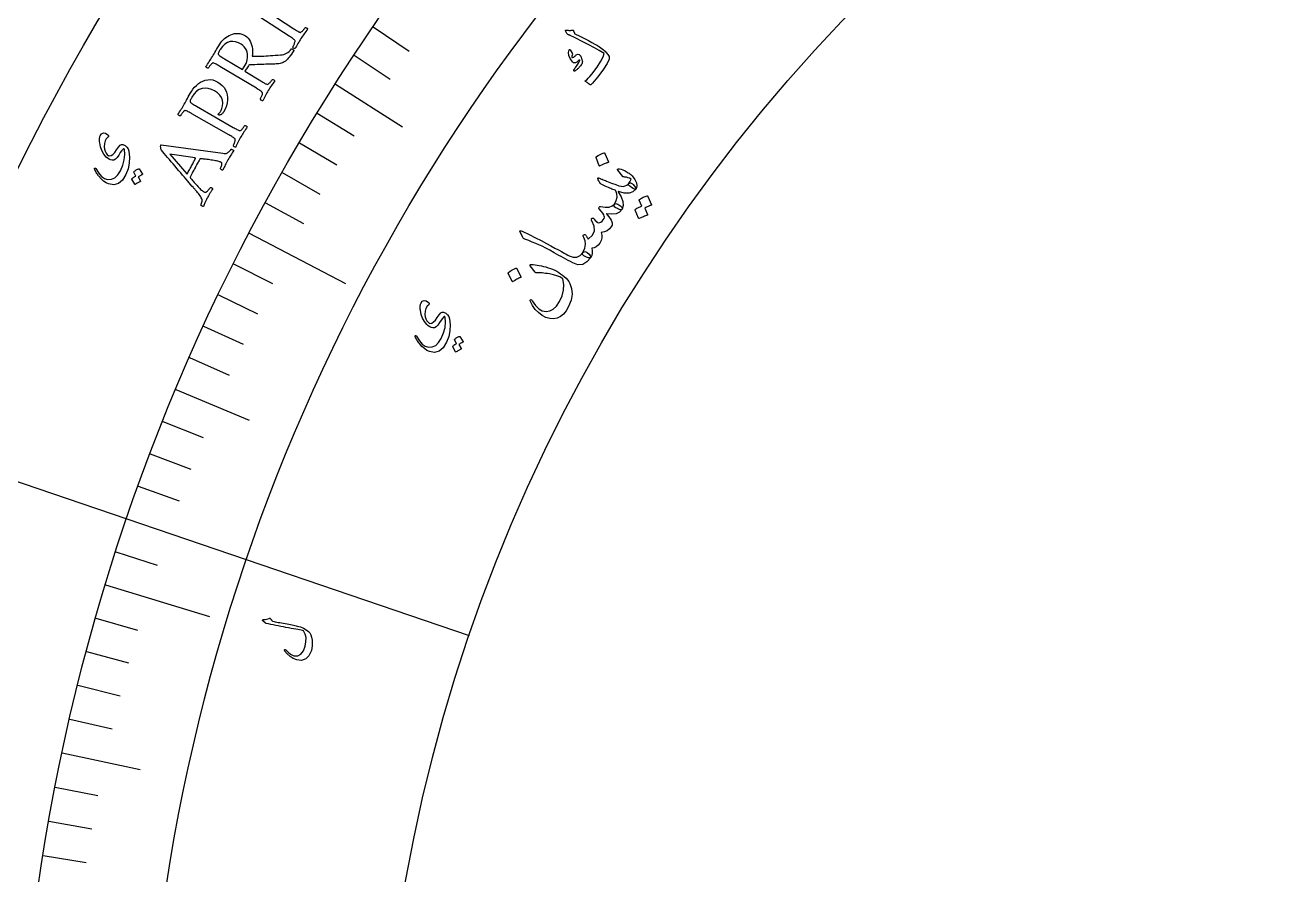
# Model space of a CAD drawing. Header units: millimetres. Extents: x -83 to 83, y -82 to 91.
# Drawn here: x -55.49 to -21.08, y 8.23 to 31.48 of the extents above; entities that cross this region are included whole.
import ezdxf

# ---------------------------------------------------------------- set-up
doc = ezdxf.new("R2010")
doc.units = ezdxf.units.MM
for name, color, linetype in [('ENGRAVE', 7, 'Continuous'), ('ENGRAVE_FINE', 8, 'Continuous'), ('TEXT', 5, 'Continuous')]:
    doc.layers.add(name, color=color, linetype=linetype)

msp = doc.modelspace()

# ---------------------------------------------------------------- linework, layer by layer
at = {"layer": 'ENGRAVE'}
for points in [[(-47.0012, 29.8661), (-45.163, 28.698)], [(-49.3568, 25.7876), (-46.7245, 24.4122)], [(-51.364, 21.5137), (-49.3551, 20.6723)], [(-62.0775, 21.1685), (-52.7073, 17.9732)], [(-52.7073, 17.9732), (-43.3371, 14.778)], [(-53.2888, 16.1679), (-50.4467, 15.3056)], [(-54.4727, 11.5681), (-52.3422, 11.1157)]]:
    msp.add_lwpolyline(points, dxfattribs=at)
for radius in [80.85, 80.85, 78.6844, 74.6625, 74.6625, 71.4862, 65.5875, 65.5875, 62.1225, 55.6875, 55.6875, 52.2225, 45.7875, 45.7875]:
    msp.add_circle((0, 0), radius, dxfattribs=at)
at = {"layer": 'ENGRAVE_FINE'}
for points in [[(-45.9656, 31.4366), (-44.985, 30.7659)], [(-46.4899, 30.6559), (-45.4982, 30.0019)], [(-47.4993, 29.0673), (-46.486, 28.4472)], [(-47.9841, 28.2599), (-46.9605, 27.657)], [(-48.4554, 27.444), (-47.4217, 26.8585)], [(-48.913, 26.6198), (-47.8695, 26.0519)], [(-49.7867, 24.9475), (-48.7246, 24.4153)], [(-50.2025, 24.0999), (-49.1315, 23.5858)], [(-50.6041, 23.2449), (-49.5245, 22.749)], [(-50.9913, 22.3827), (-49.9035, 21.9052)], [(-51.7221, 20.638), (-50.6187, 20.1977)], [(-52.0654, 19.7558), (-50.9547, 19.3344)], [(-52.3938, 18.8675), (-51.2761, 18.465)], [(-53.0057, 17.0733), (-51.8749, 16.709)], [(-53.5566, 15.2573), (-52.4141, 14.9318)], [(-53.809, 14.3418), (-52.6611, 14.0358)], [(-54.0459, 13.4216), (-52.8929, 13.1352)], [(-54.2672, 12.4969), (-53.1095, 12.2303)], [(-54.6625, 10.6354), (-53.4963, 10.4085)], [(-54.8363, 9.6991), (-53.6665, 9.4922)], [(-54.9943, 8.7594), (-53.8211, 8.5725)]]:
    msp.add_lwpolyline(points, dxfattribs=at)
at = {"layer": 'TEXT'}
msp.add_lwpolyline([(-49.1147, 32.0168), (-48.1385, 31.3805), (-48.135, 31.3782), (-48.1315, 31.3759), (-48.128, 31.3736), (-48.1245, 31.3713), (-48.121, 31.3691), (-48.1175, 31.3668), (-48.114, 31.3645), (-48.1105, 31.3622), (-48.0887, 31.3481), (-48.0678, 31.3348), (-48.0479, 31.3224), (-48.0289, 31.3107), (-48.011, 31.3003), (-47.9942, 31.2918), (-47.9785, 31.285), (-47.9639, 31.2799), (-47.9556, 31.2803), (-47.9452, 31.2843), (-47.9329, 31.292), (-47.9186, 31.3033), (-47.9035, 31.3171), (-47.8887, 31.3318), (-47.8743, 31.3477), (-47.8602, 31.3646), (-47.8475, 31.3806), (-47.8371, 31.3941), (-47.829, 31.405), (-47.8232, 31.4133), (-47.8156, 31.4127), (-47.8068, 31.4103), (-47.7966, 31.406), (-47.7852, 31.3999), (-47.7745, 31.3927), (-47.7663, 31.3854), (-47.7608, 31.3779), (-47.7578, 31.3703), (-47.7827, 31.3374), (-47.8068, 31.3052), (-47.8304, 31.2735), (-47.8533, 31.2425), (-47.8757, 31.2113), (-47.898, 31.1795), (-47.9202, 31.1469), (-47.9421, 31.1136), (-47.9631, 31.0808), (-47.9838, 31.0474), (-48.0042, 31.0134), (-48.0244, 30.9788), (-48.0444, 30.9437), (-48.0644, 30.9082), (-48.0844, 30.8724), (-48.1045, 30.8361), (-48.1126, 30.8357), (-48.1217, 30.8377), (-48.1317, 30.8421), (-48.1427, 30.849), (-48.1529, 30.857), (-48.161, 30.8645), (-48.1668, 30.8716), (-48.1704, 30.8783), (-48.1652, 30.8869), (-48.1585, 30.8987), (-48.1505, 30.9137), (-48.1409, 30.9319), (-48.1312, 30.9517), (-48.1225, 30.9716), (-48.1148, 30.9915), (-48.1081, 31.0114), (-48.1033, 31.0294), (-48.1013, 31.0437), (-48.1022, 31.0543), (-48.1059, 31.0611), (-48.1183, 31.075), (-48.1335, 31.0893), (-48.1513, 31.1038), (-48.1719, 31.1186), (-48.1943, 31.1338), (-48.2177, 31.1494), (-48.2421, 31.1655), (-48.2674, 31.182), (-49.2462, 31.8143)], dxfattribs=at)
for points in [[(-40.6774, 31.3442), (-40.655, 31.3405), (-40.6332, 31.3378), (-40.612, 31.3361), (-40.5912, 31.3354), (-40.571, 31.3358), (-40.5511, 31.3374), (-40.5317, 31.3403), (-40.5126, 31.3443), (-40.5035, 31.3444), (-40.4958, 31.3409), (-40.4895, 31.3336), (-40.4846, 31.3226), (-40.4613, 31.2614), (-40.4585, 31.2551), (-40.4559, 31.2501), (-40.4534, 31.2464), (-40.4512, 31.244), (-40.3126, 31.1763), (-40.1881, 31.1141), (-40.0776, 31.0575), (-39.9812, 31.0066), (-39.8989, 30.9615), (-39.8308, 30.922), (-39.7771, 30.8882), (-39.7376, 30.8602), (-39.6655, 30.8042), (-39.6436, 30.7852), (-39.6225, 30.765), (-39.6022, 30.7436), (-39.5826, 30.7211), (-39.5639, 30.6973), (-39.546, 30.6721), (-39.5291, 30.6456), (-39.513, 30.6178), (-39.5123, 30.5466), (-39.5636, 30.4311), (-39.6666, 30.2708), (-39.8208, 30.0652), (-39.8713, 30.0028), (-39.9196, 29.9462), (-39.9658, 29.8955), (-40.0097, 29.8507), (-40.0151, 29.8476), (-40.0204, 29.8465), (-40.0257, 29.8474), (-40.0309, 29.8503), (-40.0548, 29.866), (-40.0764, 29.8805), (-40.0957, 29.8937), (-40.1128, 29.9056), (-40.1278, 29.9165), (-40.141, 29.9263), (-40.1522, 29.9352), (-40.1616, 29.9431), (-40.1666, 29.9479), (-40.1682, 29.9521), (-40.1664, 29.9559), (-40.1613, 29.9591), (-40.1247, 29.986), (-40.0835, 30.025), (-40.0375, 30.0761), (-39.9866, 30.1392), (-39.8406, 30.3322), (-39.7348, 30.4895), (-39.6697, 30.6118), (-39.6455, 30.6993), (-39.6904, 30.7339), (-39.7789, 30.7879), (-39.9112, 30.8611), (-40.0872, 30.9534), (-40.2645, 31.0443), (-40.3991, 31.1125), (-40.4909, 31.1579), (-40.5399, 31.1808), (-40.5536, 31.1867), (-40.5664, 31.1922), (-40.5783, 31.1973), (-40.5893, 31.202), (-40.5994, 31.2063), (-40.6084, 31.2101), (-40.6163, 31.2134), (-40.6232, 31.2161), (-40.6375, 31.2229), (-40.6495, 31.2315), (-40.6592, 31.242), (-40.6667, 31.2543), (-40.7007, 31.3261), (-40.7027, 31.3314), (-40.7032, 31.3358), (-40.7023, 31.3395), (-40.7, 31.3424), (-40.6953, 31.3444), (-40.69, 31.3454), (-40.684, 31.3454), (-40.6774, 31.3442)], [(-50.1619, 30.9607), (-50.1353, 31.0001), (-50.1051, 31.0381), (-50.0711, 31.0746), (-50.0335, 31.1096), (-49.9931, 31.1422), (-49.9508, 31.1711), (-49.9065, 31.1965), (-49.8603, 31.2184), (-49.8126, 31.2357), (-49.764, 31.2476), (-49.7145, 31.254), (-49.6641, 31.2549), (-49.6134, 31.2495), (-49.563, 31.2366), (-49.5129, 31.2163), (-49.4631, 31.1887), (-49.4239, 31.1599), (-49.3889, 31.1256), (-49.3582, 31.0859), (-49.3317, 31.0407), (-49.3096, 30.992), (-49.2918, 30.9415), (-49.2784, 30.8892), (-49.2694, 30.8352), (-49.2649, 30.7812), (-49.2649, 30.729), (-49.2695, 30.6787), (-49.2786, 30.6303), (-49.2095, 30.6299), (-49.1429, 30.6302), (-49.0787, 30.6311), (-49.0171, 30.6326), (-48.9565, 30.6348), (-48.8957, 30.6376), (-48.8347, 30.641), (-48.7735, 30.645), (-48.7106, 30.6495), (-48.6443, 30.6543), (-48.5747, 30.6594), (-48.5018, 30.6647), (-48.4549, 30.6703), (-48.4114, 30.6795), (-48.3715, 30.6922), (-48.335, 30.7086), (-48.3004, 30.7301), (-48.2662, 30.7582), (-48.2323, 30.7928), (-48.1988, 30.834), (-48.1906, 30.8341), (-48.1815, 30.8311), (-48.1715, 30.8251), (-48.1605, 30.816), (-48.1503, 30.8064), (-48.1425, 30.7988), (-48.1372, 30.7931), (-48.1344, 30.7895), (-48.1699, 30.735), (-48.2033, 30.686), (-48.2346, 30.6425), (-48.2638, 30.6044), (-48.2906, 30.5717), (-48.3146, 30.5444), (-48.3358, 30.5224), (-48.3542, 30.5059), (-48.3678, 30.4964), (-48.3841, 30.4854), (-48.4032, 30.4729), (-48.4251, 30.4588), (-48.4504, 30.4454), (-48.4794, 30.4348), (-48.5123, 30.427), (-48.549, 30.4219), (-48.566, 30.4207), (-48.5893, 30.4193), (-48.6189, 30.4178), (-48.6548, 30.4161), (-48.6959, 30.4143), (-48.741, 30.4125), (-48.7903, 30.4108), (-48.8436, 30.4091), (-48.8999, 30.4074), (-48.9581, 30.4056), (-49.0182, 30.4036), (-49.0802, 30.4016), (-49.1427, 30.3995), (-49.2045, 30.3978), (-49.2655, 30.3963), (-49.3256, 30.3951), (-49.3453, 30.3911), (-49.364, 30.3808), (-49.3816, 30.364), (-49.3983, 30.3409), (-49.4731, 30.2187), (-49.0391, 29.9536), (-49.0356, 29.9514), (-49.032, 29.9492), (-49.0284, 29.9471), (-49.0248, 29.9449), (-49.0212, 29.9427), (-49.0177, 29.9405), (-49.0141, 29.9383), (-49.0105, 29.9361), (-48.9883, 29.9227), (-48.9671, 29.91), (-48.9468, 29.8982), (-48.9275, 29.8871), (-48.9093, 29.8772), (-48.8922, 29.8692), (-48.8763, 29.8628), (-48.8616, 29.8582), (-48.8533, 29.8588), (-48.8431, 29.8631), (-48.831, 29.8712), (-48.817, 29.8829), (-48.8023, 29.8971), (-48.788, 29.9123), (-48.774, 29.9286), (-48.7604, 29.9458), (-48.7482, 29.9623), (-48.7382, 29.9761), (-48.7304, 29.9872), (-48.7249, 29.9956), (-48.7173, 29.9953), (-48.7084, 29.9932), (-48.6981, 29.9892), (-48.6865, 29.9834), (-48.6756, 29.9765), (-48.6672, 29.9694), (-48.6615, 29.9621), (-48.6583, 29.9546), (-48.6821, 29.921), (-48.7054, 29.888), (-48.7279, 29.8557), (-48.7499, 29.824), (-48.7715, 29.7922), (-48.7928, 29.7598), (-48.814, 29.7265), (-48.835, 29.6926), (-48.855, 29.6592), (-48.8747, 29.6252), (-48.8941, 29.5906), (-48.9132, 29.5554), (-48.9322, 29.5198), (-48.9512, 29.4837), (-48.9701, 29.4473), (-48.9891, 29.4104), (-48.9973, 29.4098), (-49.0064, 29.4115), (-49.0165, 29.4157), (-49.0276, 29.4223), (-49.0381, 29.4299), (-49.0464, 29.4372), (-49.0524, 29.4441), (-49.0562, 29.4507), (-49.0512, 29.4595), (-49.045, 29.4715), (-49.0373, 29.4867), (-49.0284, 29.5052), (-49.0192, 29.5252), (-49.0111, 29.5453), (-49.004, 29.5654), (-48.9979, 29.5855), (-48.9936, 29.6037), (-48.9921, 29.6181), (-48.9932, 29.6286), (-48.9971, 29.6353), (-49.01, 29.6489), (-49.0255, 29.6626), (-49.0438, 29.6766), (-49.0648, 29.6909), (-49.0876, 29.7054), (-49.1115, 29.7203), (-49.1363, 29.7357), (-49.1621, 29.7514), (-50.1605, 30.3522), (-50.1864, 30.3679), (-50.2118, 30.3829), (-50.2364, 30.3973), (-50.2604, 30.4111), (-50.2833, 30.4233), (-50.3046, 30.4332), (-50.3243, 30.4406), (-50.3424, 30.4456), (-50.3511, 30.4464), (-50.3614, 30.4426), (-50.3733, 30.434), (-50.3868, 30.4208), (-50.4009, 30.405), (-50.4148, 30.3886), (-50.4284, 30.3716), (-50.4417, 30.354), (-50.4538, 30.3375), (-50.4637, 30.3236), (-50.4714, 30.3123), (-50.4769, 30.3036), (-50.4846, 30.3038), (-50.4936, 30.3057), (-50.5039, 30.3095), (-50.5156, 30.3152), (-50.5266, 30.3219), (-50.535, 30.3289), (-50.5408, 30.3363), (-50.544, 30.3439), (-50.5208, 30.3796), (-50.4977, 30.4148), (-50.4747, 30.4494), (-50.4518, 30.4834), (-50.4292, 30.5172), (-50.4071, 30.5511), (-50.3856, 30.5852), (-50.3645, 30.6193), (-50.3427, 30.6554), (-50.3204, 30.6931), (-50.2975, 30.7324), (-50.274, 30.7731), (-50.2491, 30.816), (-50.2222, 30.8616), (-50.1931, 30.9098), (-50.1619, 30.9607)], [(-49.5788, 30.957), (-49.6545, 30.997), (-49.7299, 31.0224), (-49.8049, 31.0331), (-49.8796, 31.029), (-49.9525, 31.0067), (-50.0219, 30.9627), (-50.0878, 30.8969), (-50.1501, 30.8093), (-50.1576, 30.7969), (-50.1665, 30.7813), (-50.1769, 30.7627), (-50.1888, 30.741), (-50.199, 30.7196), (-50.2046, 30.7018), (-50.2055, 30.6876), (-50.2017, 30.6771), (-50.1917, 30.665), (-50.1774, 30.6518), (-50.1587, 30.6374), (-50.1356, 30.6217), (-50.1103, 30.6055), (-50.0846, 30.5893), (-50.0588, 30.5732), (-50.0326, 30.5571), (-49.5447, 30.2624), (-49.4683, 30.3871), (-49.4432, 30.4338), (-49.4239, 30.4825), (-49.4105, 30.5334), (-49.4028, 30.5865), (-49.4012, 30.6401), (-49.4061, 30.6925), (-49.4174, 30.7438), (-49.4351, 30.794), (-49.4598, 30.8414), (-49.4919, 30.8844), (-49.5316, 30.9229), (-49.5788, 30.957)], [(-40.6012, 30.8059), (-40.5987, 30.8085), (-40.5957, 30.8101), (-40.5923, 30.8108), (-40.5884, 30.8105), (-40.5856, 30.8093), (-40.583, 30.8076), (-40.5805, 30.8053), (-40.578, 30.8026), (-40.5233, 30.7113), (-40.5182, 30.7015), (-40.5152, 30.6928), (-40.5141, 30.6853), (-40.515, 30.6791), (-40.524, 30.6562), (-40.5292, 30.6349), (-40.5306, 30.6151), (-40.5281, 30.5969), (-40.5243, 30.5907), (-40.5164, 30.5892), (-40.5045, 30.5923), (-40.4885, 30.5999), (-40.4792, 30.6062), (-40.47, 30.6128), (-40.4607, 30.6199), (-40.4514, 30.6273), (-40.442, 30.6353), (-40.4324, 30.6439), (-40.4226, 30.6531), (-40.4127, 30.6629), (-40.3682, 30.689), (-40.3268, 30.6767), (-40.2885, 30.6261), (-40.2532, 30.5372), (-40.2461, 30.5063), (-40.243, 30.479), (-40.2439, 30.4553), (-40.2487, 30.4352), (-40.2578, 30.416), (-40.2738, 30.392), (-40.2965, 30.3631), (-40.3261, 30.3295), (-40.3415, 30.3126), (-40.3569, 30.297), (-40.372, 30.2828), (-40.3871, 30.27), (-40.4017, 30.2583), (-40.4156, 30.2475), (-40.4287, 30.2376), (-40.4412, 30.2287), (-40.4506, 30.2245), (-40.4591, 30.2227), (-40.4665, 30.2235), (-40.473, 30.2267), (-40.4781, 30.232), (-40.4802, 30.238), (-40.4792, 30.2445), (-40.4752, 30.2517), (-40.4609, 30.2737), (-40.4444, 30.2983), (-40.4255, 30.3256), (-40.4044, 30.3555), (-40.3648, 30.4114), (-40.3359, 30.4565), (-40.3177, 30.4909), (-40.3101, 30.5145), (-40.3101, 30.5183), (-40.3114, 30.5214), (-40.3141, 30.5237), (-40.3183, 30.5254), (-40.3214, 30.5257), (-40.3252, 30.5247), (-40.3296, 30.5225), (-40.3348, 30.519), (-40.378, 30.4835), (-40.3969, 30.4693), (-40.4153, 30.4588), (-40.4332, 30.452), (-40.4506, 30.449), (-40.4685, 30.4488), (-40.4841, 30.4525), (-40.4974, 30.46), (-40.5084, 30.4713), (-40.5719, 30.5621), (-40.6085, 30.6481), (-40.6183, 30.7294), (-40.6012, 30.8059)], [(-50.2164, 29.9226), (-50.1502, 29.8776), (-50.0932, 29.827), (-50.0454, 29.7708), (-50.0068, 29.7091), (-49.9777, 29.6432), (-49.9584, 29.5744), (-49.9489, 29.5027), (-49.9491, 29.4281), (-49.9592, 29.3519), (-49.9793, 29.2753), (-50.0094, 29.1983), (-50.0496, 29.121), (-50.056, 29.1107), (-50.0638, 29.0992), (-50.0732, 29.0866), (-50.084, 29.0728), (-50.0955, 29.0594), (-50.1066, 29.0478), (-50.1175, 29.0381), (-50.1281, 29.0302), (-50.1328, 29.0289), (-50.1393, 29.027), (-50.1475, 29.0244), (-50.1575, 29.0213), (-50.1684, 29.0191), (-50.1792, 29.0193), (-50.1901, 29.0219), (-50.201, 29.027), (-50.2068, 29.0313), (-50.2095, 29.036), (-50.2093, 29.0409), (-50.2061, 29.0462), (-50.1978, 29.0546), (-50.1893, 29.0633), (-50.1804, 29.0721), (-50.1712, 29.0812), (-50.1621, 29.0909), (-50.1533, 29.1017), (-50.1449, 29.1135), (-50.137, 29.1263), (-50.1029, 29.1985), (-50.0841, 29.2719), (-50.0804, 29.3465), (-50.0919, 29.4224), (-50.1195, 29.4958), (-50.1643, 29.5631), (-50.2263, 29.6242), (-50.3055, 29.6792), (-50.3926, 29.7223), (-50.4782, 29.7481), (-50.5622, 29.7564), (-50.6448, 29.7472), (-50.7237, 29.719), (-50.7967, 29.6703), (-50.8638, 29.6011), (-50.9248, 29.5114), (-50.9319, 29.4987), (-50.9404, 29.483), (-50.9503, 29.4641), (-50.9616, 29.4421), (-50.9713, 29.4204), (-50.9764, 29.4025), (-50.9769, 29.3883), (-50.9729, 29.3778), (-50.9626, 29.3661), (-50.948, 29.3532), (-50.9289, 29.3392), (-50.9054, 29.3242), (-50.8796, 29.3086), (-50.8536, 29.2931), (-50.8273, 29.2776), (-50.8008, 29.2623), (-49.7935, 28.682), (-49.7673, 28.667), (-49.7419, 28.6527), (-49.7173, 28.639), (-49.6936, 28.6261), (-49.671, 28.6145), (-49.6499, 28.6053), (-49.6303, 28.5983), (-49.6123, 28.5936), (-49.6039, 28.5944), (-49.5938, 28.599), (-49.582, 28.6074), (-49.5683, 28.6195), (-49.554, 28.634), (-49.5402, 28.6493), (-49.5269, 28.6655), (-49.514, 28.6826), (-49.5025, 28.6989), (-49.4931, 28.7125), (-49.4857, 28.7236), (-49.4805, 28.7321), (-49.4729, 28.732), (-49.4639, 28.7301), (-49.4535, 28.7264), (-49.4418, 28.7208), (-49.4307, 28.7143), (-49.4221, 28.7074), (-49.4162, 28.7003), (-49.4128, 28.6928), (-49.4358, 28.6586), (-49.4582, 28.6251), (-49.4799, 28.5922), (-49.5011, 28.5599), (-49.5218, 28.5276), (-49.5423, 28.4946), (-49.5626, 28.4608), (-49.5827, 28.4264), (-49.6018, 28.3925), (-49.6205, 28.3583), (-49.6388, 28.3236), (-49.6567, 28.2884), (-49.6745, 28.2528), (-49.6923, 28.2167), (-49.7102, 28.18), (-49.7282, 28.1428), (-49.7363, 28.1419), (-49.7455, 28.1434), (-49.7557, 28.1473), (-49.767, 28.1536), (-49.7777, 28.1609), (-49.7861, 28.168), (-49.7923, 28.1748), (-49.7963, 28.1813), (-49.7916, 28.1901), (-49.7858, 28.202), (-49.7787, 28.2171), (-49.7705, 28.2352), (-49.7622, 28.255), (-49.7548, 28.2749), (-49.7484, 28.295), (-49.7428, 28.3151), (-49.739, 28.3334), (-49.7378, 28.3478), (-49.7393, 28.3583), (-49.7434, 28.365), (-49.7565, 28.3782), (-49.7724, 28.3915), (-49.7911, 28.405), (-49.8124, 28.4187), (-49.8356, 28.4327), (-49.8598, 28.447), (-49.885, 28.4617), (-49.9112, 28.4767), (-50.9233, 29.0542), (-50.9497, 29.0691), (-50.9754, 29.0835), (-51.0004, 29.0972), (-51.0248, 29.1104), (-51.048, 29.1221), (-51.0695, 29.1314), (-51.0894, 29.1383), (-51.1076, 29.1429), (-51.1163, 29.1434), (-51.1265, 29.1393), (-51.1382, 29.1305), (-51.1513, 29.1169), (-51.165, 29.1007), (-51.1785, 29.084), (-51.1917, 29.0666), (-51.2045, 29.0487), (-51.2162, 29.0319), (-51.2257, 29.0177), (-51.2331, 29.0062), (-51.2384, 28.9974), (-51.2461, 28.9974), (-51.2551, 28.9991), (-51.2656, 29.0027), (-51.2774, 29.008), (-51.2886, 29.0144), (-51.2972, 29.0213), (-51.3031, 29.0284), (-51.3065, 29.036), (-51.2842, 29.0723), (-51.262, 29.108), (-51.2399, 29.1432), (-51.2179, 29.1778), (-51.1962, 29.2122), (-51.175, 29.2467), (-51.1544, 29.2812), (-51.1342, 29.3159), (-51.1133, 29.3526), (-51.092, 29.3908), (-51.0701, 29.4306), (-51.0476, 29.472), (-51.0239, 29.5155), (-50.9981, 29.5617), (-50.9703, 29.6107), (-50.9404, 29.6624), (-50.9003, 29.7241), (-50.8548, 29.7807), (-50.8038, 29.8322), (-50.7475, 29.8786), (-50.6871, 29.9182), (-50.6243, 29.9492), (-50.559, 29.9715), (-50.4912, 29.9853), (-50.4223, 29.9885), (-50.3535, 29.9791), (-50.2849, 29.9571), (-50.2164, 29.9226)], [(-53.2216, 28.4161), (-53.2678, 28.3722), (-53.3002, 28.313), (-53.3188, 28.2385), (-53.3235, 28.1487), (-53.3157, 28.0862), (-53.2976, 28.028), (-53.2692, 27.9743), (-53.2307, 27.925), (-53.2218, 27.9174), (-53.2114, 27.9117), (-53.1995, 27.9078), (-53.1861, 27.9058), (-53.1371, 27.9134), (-53.0875, 27.9432), (-53.0372, 27.9952), (-52.9861, 28.0694), (-52.9364, 28.1429), (-52.8912, 28.1914), (-52.8506, 28.2149), (-52.8145, 28.2135), (-52.7537, 28.183), (-52.7066, 28.1427), (-52.673, 28.0927), (-52.6531, 28.0331), (-52.634, 27.8673), (-52.6406, 27.7054), (-52.6729, 27.5473), (-52.731, 27.3927), (-52.8245, 27.2395), (-52.9342, 27.1452), (-53.0606, 27.11), (-53.2037, 27.1338), (-53.2725, 27.166), (-53.341, 27.2131), (-53.4092, 27.2753), (-53.4769, 27.3525), (-53.4946, 27.3763), (-53.5112, 27.4), (-53.5268, 27.4237), (-53.5414, 27.4472), (-53.5551, 27.4708), (-53.5679, 27.4946), (-53.5798, 27.5186), (-53.5908, 27.5428), (-53.5944, 27.5546), (-53.5939, 27.5632), (-53.5892, 27.5687), (-53.5805, 27.571), (-53.5715, 27.5702), (-53.5636, 27.5671), (-53.557, 27.5617), (-53.5515, 27.554), (-53.4767, 27.4295), (-53.3983, 27.3384), (-53.3165, 27.2806), (-53.2313, 27.2559), (-53.1248, 27.2625), (-53.0308, 27.3038), (-52.9491, 27.3798), (-52.8796, 27.4906), (-52.8142, 27.645), (-52.7748, 27.7943), (-52.7615, 27.9389), (-52.7744, 28.0788), (-52.7769, 28.088), (-52.7814, 28.0935), (-52.7879, 28.095), (-52.7966, 28.0926), (-52.819, 28.0763), (-52.8483, 28.043), (-52.8845, 27.9926), (-52.9275, 27.9251), (-52.9743, 27.8579), (-53.0198, 27.8117), (-53.0642, 27.7867), (-53.1075, 27.7828), (-53.1506, 27.793), (-53.192, 27.8113), (-53.2315, 27.8374), (-53.2692, 27.8716), (-53.3356, 27.9533), (-53.3876, 28.0458), (-53.4252, 28.1492), (-53.4483, 28.2633), (-53.4525, 28.2927), (-53.455, 28.3204), (-53.4557, 28.3464), (-53.4547, 28.3706), (-53.4521, 28.3931), (-53.4481, 28.4138), (-53.4427, 28.4327), (-53.4359, 28.4498), (-53.3964, 28.5097), (-53.3483, 28.5337), (-53.2917, 28.5218), (-53.2266, 28.4739), (-53.2117, 28.4562), (-53.2059, 28.4406), (-53.2092, 28.4273), (-53.2216, 28.4161)], [(-50.8205, 26.9578), (-50.8235, 26.9613), (-50.8325, 26.9717), (-50.8475, 26.989), (-50.8685, 27.0133), (-50.8947, 27.0435), (-50.9252, 27.0786), (-50.96, 27.1186), (-50.9991, 27.1635), (-51.0415, 27.2124), (-51.086, 27.2642), (-51.1326, 27.3191), (-51.1814, 27.3769), (-51.2316, 27.4366), (-51.2827, 27.497), (-51.3345, 27.5582), (-51.3871, 27.62), (-51.4396, 27.6816), (-51.4908, 27.7421), (-51.5409, 27.8014), (-51.5898, 27.8596), (-51.6366, 27.9155), (-51.6804, 27.968), (-51.7213, 28.0172), (-51.7593, 28.063), (-51.7659, 28.075), (-51.7715, 28.0903), (-51.7761, 28.1089), (-51.7797, 28.1309), (-51.7818, 28.1526), (-51.7819, 28.1707), (-51.78, 28.185), (-51.7762, 28.1956), (-51.7749, 28.1979), (-51.7737, 28.1996), (-51.7726, 28.2007), (-51.7716, 28.2013), (-51.7704, 28.2017), (-51.7689, 28.2026), (-51.7669, 28.2039), (-51.7645, 28.2055), (-50.2161, 27.9931), (-50.1399, 27.9819), (-50.0829, 27.9738), (-50.0449, 27.9687), (-50.026, 27.9667), (-50.0089, 27.9669), (-49.991, 27.9706), (-49.9725, 27.9776), (-49.9532, 27.988), (-49.9343, 28.0004), (-49.9168, 28.0137), (-49.9006, 28.0276), (-49.8859, 28.0424), (-49.8732, 28.0562), (-49.8633, 28.0675), (-49.8563, 28.0762), (-49.8522, 28.0823), (-49.843, 28.0825), (-49.8329, 28.0802), (-49.822, 28.0755), (-49.8104, 28.0683), (-49.7995, 28.0606), (-49.7913, 28.0544), (-49.7857, 28.0496), (-49.7826, 28.0463), (-49.8042, 28.0136), (-49.8245, 27.9825), (-49.8437, 27.9532), (-49.8617, 27.9256), (-49.8796, 27.8973), (-49.8986, 27.8661), (-49.9186, 27.8318), (-49.9396, 27.7946), (-49.9613, 27.7551), (-49.9805, 27.7188), (-49.9974, 27.6857), (-50.0118, 27.6558), (-50.026, 27.6257), (-50.0418, 27.5921), (-50.0594, 27.5548), (-50.0788, 27.514), (-50.0869, 27.5131), (-50.0961, 27.5144), (-50.1064, 27.5182), (-50.1177, 27.5244), (-50.1285, 27.5317), (-50.1367, 27.5391), (-50.1426, 27.5466), (-50.146, 27.5541), (-50.1397, 27.5669), (-50.1328, 27.5833), (-50.1253, 27.6032), (-50.1172, 27.6269), (-50.1101, 27.6507), (-50.1058, 27.6713), (-50.1043, 27.6887), (-50.1056, 27.7028), (-50.109, 27.7103), (-50.115, 27.7176), (-50.1234, 27.7246), (-50.1344, 27.7315), (-50.1479, 27.7376), (-50.1662, 27.7439), (-50.1895, 27.7504), (-50.2177, 27.7569), (-50.2495, 27.7635), (-50.2836, 27.7699), (-50.32, 27.7761), (-50.3586, 27.7822), (-50.3981, 27.7881), (-50.4372, 27.7937), (-50.4758, 27.7991), (-50.514, 27.8041), (-50.5503, 27.8089), (-50.5832, 27.8131), (-50.6128, 27.8169), (-50.6391, 27.8203), (-50.6606, 27.823), (-50.676, 27.8249), (-50.6852, 27.8261), (-50.6883, 27.8265), (-50.6887, 27.8264), (-50.6902, 27.8259), (-50.6925, 27.8252), (-50.6959, 27.8243), (-50.6993, 27.823), (-50.7022, 27.8214), (-50.7045, 27.8194), (-50.7061, 27.8171), (-50.7179, 27.7982), (-50.7305, 27.777), (-50.744, 27.7534), (-50.7584, 27.7275), (-50.7729, 27.7009), (-50.7869, 27.6752), (-50.8004, 27.6505), (-50.8134, 27.6266), (-50.8167, 27.6205), (-50.8201, 27.6143), (-50.8234, 27.6082), (-50.8268, 27.602), (-50.83, 27.596), (-50.8331, 27.5903), (-50.836, 27.5849), (-50.8388, 27.5798), (-50.858, 27.5442), (-50.8755, 27.5113), (-50.8914, 27.481), (-50.9056, 27.4534), (-50.9197, 27.4252), (-50.9353, 27.3931), (-50.9524, 27.3569), (-50.9711, 27.3168), (-50.9716, 27.3153), (-50.9718, 27.3133), (-50.9717, 27.3106), (-50.9713, 27.3075), (-50.9709, 27.3044), (-50.9706, 27.3023), (-50.9704, 27.301), (-50.9703, 27.3005), (-50.9678, 27.2977), (-50.9605, 27.2893), (-50.9482, 27.2753), (-50.9309, 27.2556), (-50.9103, 27.2321), (-50.8879, 27.2065), (-50.8637, 27.1786), (-50.8376, 27.1487), (-50.8109, 27.1183), (-50.7849, 27.0893), (-50.7596, 27.0617), (-50.7349, 27.0354), (-50.7107, 27.0096), (-50.6878, 26.9871), (-50.6664, 26.9679), (-50.6464, 26.952), (-50.6279, 26.9387), (-50.6112, 26.9274), (-50.5962, 26.918), (-50.583, 26.9104), (-50.5689, 26.906), (-50.5536, 26.907), (-50.5372, 26.9135), (-50.5196, 26.9254), (-50.5021, 26.9406), (-50.4858, 26.9569), (-50.4708, 26.9742), (-50.4569, 26.9925), (-50.445, 27.0096), (-50.4357, 27.0232), (-50.4291, 27.0334), (-50.4251, 27.04), (-50.4201, 27.0403), (-50.4127, 27.0388), (-50.4028, 27.0357), (-50.3904, 27.0308), (-50.3779, 27.0251), (-50.3676, 27.0194), (-50.3595, 27.0136), (-50.3536, 27.0079), (-50.3668, 26.9862), (-50.3791, 26.9662), (-50.3905, 26.9479), (-50.401, 26.9312), (-50.411, 26.9154), (-50.421, 26.8995), (-50.4311, 26.8837), (-50.4411, 26.8679), (-50.4516, 26.8506), (-50.4633, 26.8307), (-50.4759, 26.8079), (-50.4897, 26.7824), (-50.5032, 26.7564), (-50.5153, 26.7325), (-50.526, 26.7105), (-50.5352, 26.6905), (-50.5436, 26.6715), (-50.5521, 26.6525), (-50.5605, 26.6334), (-50.569, 26.6144), (-50.578, 26.5941), (-50.5884, 26.5714), (-50.6, 26.5463), (-50.6129, 26.5186), (-50.6178, 26.5185), (-50.6251, 26.5203), (-50.6346, 26.5241), (-50.6464, 26.53), (-50.6584, 26.5366), (-50.6684, 26.543), (-50.6763, 26.5491), (-50.6822, 26.555), (-50.6761, 26.5683), (-50.6694, 26.5862), (-50.6621, 26.6087), (-50.6541, 26.6357), (-50.6478, 26.6632), (-50.6455, 26.6872), (-50.6473, 26.7076), (-50.6531, 26.7245), (-50.6679, 26.755), (-50.6848, 26.7848), (-50.7038, 26.8141), (-50.725, 26.8426), (-50.7476, 26.871), (-50.771, 26.8997), (-50.7953, 26.9286), (-50.8205, 26.9578)], [(-51.5341, 27.9506), (-51.0682, 27.4135), (-51.0679, 27.4134), (-51.0668, 27.4132), (-51.0651, 27.4127), (-51.0626, 27.4121), (-51.0601, 27.4117), (-51.0581, 27.4117), (-51.0567, 27.4122), (-51.0557, 27.4132), (-51.0413, 27.4372), (-51.0258, 27.4637), (-51.0092, 27.4925), (-50.9915, 27.5237), (-50.9741, 27.5545), (-50.9587, 27.5822), (-50.9451, 27.6067), (-50.9335, 27.628), (-50.9186, 27.6558), (-50.9048, 27.6823), (-50.892, 27.7076), (-50.8803, 27.7317), (-50.8688, 27.7557), (-50.8566, 27.7808), (-50.8439, 27.807), (-50.8306, 27.8342), (-50.8298, 27.8366), (-50.83, 27.839), (-50.8312, 27.8414), (-50.8334, 27.8437), (-50.8358, 27.8457), (-50.8375, 27.8471), (-50.8385, 27.848), (-50.8388, 27.8483)], [(-39.868, 27.8627), (-39.8688, 27.8676), (-39.8677, 27.8729), (-39.8646, 27.8785), (-39.8595, 27.8845), (-39.8098, 27.9172), (-39.7579, 27.9443), (-39.7038, 27.966), (-39.6475, 27.9822), (-39.6404, 27.9826), (-39.6347, 27.9809), (-39.6304, 27.9773), (-39.6276, 27.9716), (-39.5305, 27.7405), (-39.5292, 27.7336), (-39.5319, 27.7277), (-39.5385, 27.7228), (-39.549, 27.719), (-39.5582, 27.7157), (-39.5722, 27.7102), (-39.5912, 27.7026), (-39.6151, 27.6928), (-39.6441, 27.6805), (-39.6785, 27.6655), (-39.7182, 27.6476), (-39.7632, 27.627), (-39.7698, 27.6247), (-39.7749, 27.6248), (-39.7783, 27.6272), (-39.7802, 27.6319)], [(-52.5135, 27.4555), (-52.5145, 27.4586), (-52.5142, 27.4621), (-52.5127, 27.4659), (-52.51, 27.4702), (-52.4955, 27.483), (-52.4807, 27.495), (-52.4655, 27.5062), (-52.45, 27.5165), (-52.4339, 27.526), (-52.4172, 27.5348), (-52.3998, 27.5428), (-52.3818, 27.5501), (-52.3771, 27.5508), (-52.3729, 27.55), (-52.3692, 27.5477), (-52.3661, 27.5439), (-52.2816, 27.4003), (-52.2811, 27.3973), (-52.2827, 27.3941), (-52.2865, 27.3909), (-52.2925, 27.3874), (-52.2974, 27.3855), (-52.3046, 27.3819), (-52.3141, 27.3767), (-52.3259, 27.3698), (-52.3402, 27.3613), (-52.3571, 27.351), (-52.3765, 27.339), (-52.3986, 27.3252), (-52.3332, 27.2128), (-52.3317, 27.2084), (-52.3329, 27.2044), (-52.3368, 27.2007), (-52.3433, 27.1975), (-52.349, 27.1946), (-52.3577, 27.19), (-52.3694, 27.1836), (-52.3842, 27.1754), (-52.402, 27.1652), (-52.4231, 27.1529), (-52.4474, 27.1383), (-52.475, 27.1215), (-52.4788, 27.1203), (-52.4818, 27.1204), (-52.4842, 27.122), (-52.4858, 27.125), (-52.5652, 27.2673), (-52.5663, 27.2704), (-52.566, 27.2739), (-52.5645, 27.2778), (-52.5618, 27.282), (-52.5502, 27.2933), (-52.5381, 27.3038), (-52.5255, 27.3136), (-52.5124, 27.3225), (-52.4989, 27.3307), (-52.4851, 27.3382), (-52.4709, 27.3451), (-52.4565, 27.3512)], [(-39.2694, 27.5093), (-39.2793, 27.5242), (-39.281, 27.5354), (-39.2745, 27.5431), (-39.2599, 27.5472), (-39.2251, 27.5455), (-39.182, 27.5354), (-39.1308, 27.5169), (-39.0713, 27.49), (-39.0416, 27.4749), (-39.0136, 27.4592), (-38.9873, 27.4427), (-38.9629, 27.4256), (-38.9401, 27.408), (-38.9188, 27.3899), (-38.8991, 27.3715), (-38.881, 27.3527), (-38.8058, 27.2567), (-38.763, 27.1656), (-38.7527, 27.0792), (-38.7748, 26.9975), (-38.7885, 26.9879), (-38.8137, 26.9917), (-38.8504, 27.009), (-38.8986, 27.0398), (-38.9442, 27.0742), (-38.9732, 27.1026), (-38.9855, 27.1249), (-38.9812, 27.1412), (-38.9607, 27.1661), (-38.9409, 27.1953), (-38.922, 27.2288), (-38.9037, 27.2667), (-38.9556, 27.2891), (-39.0003, 27.3055), (-39.0376, 27.3159), (-39.0675, 27.3202), (-39.0916, 27.3226), (-39.1113, 27.327), (-39.1267, 27.3335), (-39.1376, 27.342)], [(-39.7303, 27.1278), (-39.7402, 27.1354), (-39.752, 27.1494), (-39.7657, 27.1699), (-39.7814, 27.1968), (-39.7954, 27.2237), (-39.8064, 27.2456), (-39.8145, 27.2624), (-39.8197, 27.2743), (-39.8195, 27.29), (-39.8119, 27.2981), (-39.7968, 27.2984), (-39.7743, 27.2911), (-39.7597, 27.2851), (-39.7422, 27.2781), (-39.7217, 27.2701), (-39.6983, 27.2612), (-39.6723, 27.2511), (-39.644, 27.2397), (-39.6135, 27.2269), (-39.5807, 27.2128), (-39.4416, 27.1573), (-39.329, 27.1152), (-39.2427, 27.0864), (-39.1828, 27.0711), (-39.123, 27.0683), (-39.0695, 27.079), (-39.0222, 27.1033), (-38.9812, 27.1412), (-38.9697, 27.1522), (-38.9565, 27.1595), (-38.9416, 27.1631), (-38.9251, 27.163), (-38.9061, 27.1591), (-38.8878, 27.1505), (-38.8702, 27.1374), (-38.8532, 27.1196), (-38.8124, 27.0755), (-38.7857, 27.0405), (-38.7732, 27.0145), (-38.7748, 26.9975), (-38.8573, 26.9212), (-38.9647, 26.8842), (-39.097, 26.8863), (-39.2545, 26.9277), (-39.2604, 26.9286), (-39.2635, 26.928), (-39.2639, 26.9259), (-39.2615, 26.9223), (-39.1772, 26.7833), (-39.1315, 26.6569), (-39.1245, 26.543), (-39.1562, 26.4413), (-39.1635, 26.4323), (-39.174, 26.4274), (-39.1875, 26.4268), (-39.2041, 26.4303), (-39.226, 26.4381), (-39.253, 26.449), (-39.2851, 26.4629), (-39.3223, 26.4798), (-39.3557, 26.5006), (-39.3739, 26.5246), (-39.3768, 26.5517), (-39.3646, 26.582), (-39.3162, 26.6782), (-39.2929, 26.7711), (-39.295, 26.8607), (-39.3224, 26.9472), (-39.3293, 26.9532), (-39.3462, 26.9618), (-39.3732, 26.9731), (-39.4102, 26.9871), (-39.4331, 26.9957), (-39.4609, 27.007), (-39.4937, 27.021), (-39.5313, 27.0377), (-39.5738, 27.0569), (-39.6212, 27.0784), (-39.6733, 27.102), (-39.7303, 27.1278)], [(-40.2053, 25.6684), (-40.2134, 25.6839), (-40.2185, 25.6983), (-40.2205, 25.7117), (-40.2196, 25.7239), (-40.2157, 25.7342), (-40.2089, 25.7419), (-40.1992, 25.7469), (-40.1867, 25.7493), (-40.173, 25.7477), (-40.1596, 25.741), (-40.1467, 25.7292), (-40.1341, 25.7123), (-40.1287, 25.7023), (-40.1229, 25.6922), (-40.1167, 25.6822), (-40.1101, 25.672), (-40.1034, 25.6617), (-40.0971, 25.6509), (-40.091, 25.6397), (-40.0852, 25.628), (-39.9675, 25.7374), (-39.9111, 25.856), (-39.9159, 25.9842), (-39.9819, 26.1224), (-39.99, 26.1379), (-39.9952, 26.1519), (-39.9975, 26.1646), (-39.9971, 26.1758), (-39.9932, 26.1862), (-39.9868, 26.1941), (-39.9778, 26.1995), (-39.9663, 26.2024), (-39.9537, 26.2018), (-39.9415, 26.1969), (-39.9296, 26.1877), (-39.918, 26.1741), (-39.8913, 26.1394), (-39.8674, 26.1125), (-39.8463, 26.0933), (-39.8281, 26.0818), (-39.7973, 26.0731), (-39.7656, 26.0766), (-39.7329, 26.0924), (-39.6992, 26.1204), (-39.6695, 26.1553), (-39.6502, 26.1896), (-39.6414, 26.2233), (-39.6429, 26.2564), (-39.6567, 26.2935), (-39.6845, 26.3391), (-39.7263, 26.3932), (-39.7821, 26.4559), (-39.7885, 26.464), (-39.7907, 26.4734), (-39.7886, 26.4841), (-39.7822, 26.4962), (-39.7733, 26.5071), (-39.7636, 26.5141), (-39.7531, 26.5172), (-39.7419, 26.5164), (-39.6162, 26.4979), (-39.5112, 26.5031), (-39.4269, 26.5318), (-39.3631, 26.5843), (-39.348, 26.5941), (-39.3278, 26.5966), (-39.3024, 26.5917), (-39.2718, 26.5796), (-39.2402, 26.5643), (-39.2134, 26.5476), (-39.1912, 26.5295), (-39.1739, 26.51), (-39.1597, 26.4895), (-39.1517, 26.4716), (-39.1501, 26.4563), (-39.1547, 26.4436), (-39.2281, 26.3656), (-39.3216, 26.3192), (-39.4354, 26.3045), (-39.5697, 26.3213), (-39.5765, 26.3223), (-39.5801, 26.3207), (-39.5804, 26.3165), (-39.5773, 26.3097), (-39.5254, 26.2443), (-39.4845, 26.1881), (-39.4548, 26.141), (-39.4362, 26.1029), (-39.4274, 26.0691), (-39.4254, 26.0369), (-39.4303, 26.0064), (-39.442, 25.9775), (-39.4976, 25.904), (-39.5638, 25.8517), (-39.6406, 25.8207), (-39.728, 25.8108), (-39.7119, 25.7323), (-39.7126, 25.6573), (-39.73, 25.5859), (-39.7641, 25.5179), (-39.8091, 25.4603), (-39.8605, 25.4179), (-39.9183, 25.3905), (-39.9825, 25.3783), (-39.9716, 25.3064), (-39.9731, 25.2404), (-39.9869, 25.1803), (-40.013, 25.1259), (-40.0355, 25.112), (-40.0751, 25.115), (-40.1317, 25.1348), (-40.2055, 25.1714), (-40.2251, 25.1871), (-40.235, 25.2071), (-40.2353, 25.2312), (-40.226, 25.2596), (-40.176, 25.3763), (-40.1558, 25.4833), (-40.1656, 25.5806), (-40.2053, 25.6684)], [(-38.685, 26.6904), (-38.686, 26.6952), (-38.685, 26.7004), (-38.682, 26.7059), (-38.6771, 26.7117), (-38.6533, 26.7281), (-38.629, 26.7432), (-38.6044, 26.757), (-38.5794, 26.7694), (-38.5538, 26.7806), (-38.5273, 26.7905), (-38.5, 26.7992), (-38.4719, 26.8066), (-38.4647, 26.8068), (-38.4586, 26.8049), (-38.4536, 26.8008), (-38.4497, 26.7945), (-38.3502, 26.5655), (-38.3499, 26.561), (-38.3529, 26.5566), (-38.3592, 26.5524), (-38.3687, 26.5485), (-38.3764, 26.5465), (-38.3877, 26.5425), (-38.4028, 26.5365), (-38.4216, 26.5286), (-38.4443, 26.5185), (-38.4712, 26.5064), (-38.5024, 26.4921), (-38.5377, 26.4758), (-38.4603, 26.297), (-38.4588, 26.2902), (-38.4613, 26.2844), (-38.4677, 26.2797), (-38.478, 26.2761), (-38.487, 26.2729), (-38.5007, 26.2676), (-38.5192, 26.2602), (-38.5426, 26.2508), (-38.571, 26.2389), (-38.6045, 26.2244), (-38.6432, 26.2071), (-38.6871, 26.1872), (-38.693, 26.186), (-38.6975, 26.1868), (-38.7007, 26.1896), (-38.7025, 26.1943), (-38.7959, 26.42), (-38.7968, 26.4248), (-38.7959, 26.4299), (-38.793, 26.4354), (-38.7881, 26.4413), (-38.7689, 26.456), (-38.749, 26.4694), (-38.7286, 26.4816), (-38.7074, 26.4925), (-38.6859, 26.5023), (-38.6639, 26.5109), (-38.6417, 26.5185), (-38.6191, 26.525)], [(-41.9481, 25.8238), (-41.9523, 25.833), (-41.9544, 25.8404), (-41.9542, 25.846), (-41.9518, 25.8498), (-41.9451, 25.8537), (-41.9325, 25.8531), (-41.9141, 25.8481), (-41.8898, 25.8386), (-41.6997, 25.7492), (-41.5254, 25.6642), (-41.3668, 25.5837), (-41.2238, 25.5078), (-41.1027, 25.4409), (-40.9941, 25.381), (-40.898, 25.3282), (-40.8144, 25.2825), (-40.7433, 25.2437), (-40.6848, 25.2117), (-40.639, 25.1865), (-40.6058, 25.1681), (-40.4963, 25.1294), (-40.3965, 25.1317), (-40.3065, 25.1752), (-40.226, 25.2596), (-40.202, 25.2821), (-40.1746, 25.2888), (-40.1439, 25.2799), (-40.1098, 25.2554), (-40.0608, 25.2093), (-40.0284, 25.1723), (-40.0124, 25.1445), (-40.013, 25.1259), (-40.1159, 25.0015), (-40.2325, 24.9351), (-40.363, 24.9266), (-40.5076, 24.9763), (-40.5711, 25.0092), (-40.6345, 25.0426), (-40.6978, 25.0766), (-40.761, 25.1111), (-40.8241, 25.146), (-40.8873, 25.1811), (-40.9505, 25.2164), (-41.0139, 25.252), (-41.1345, 25.32), (-41.2445, 25.379), (-41.3439, 25.4289), (-41.4327, 25.4698), (-41.5193, 25.5067), (-41.6124, 25.545), (-41.7117, 25.5846), (-41.8175, 25.6255), (-41.836, 25.6337), (-41.8514, 25.6437), (-41.8635, 25.6556), (-41.8725, 25.6693)], [(-42.2696, 24.6902), (-42.2708, 24.6951), (-42.2701, 24.7004), (-42.2675, 24.7064), (-42.2629, 24.7128), (-42.2158, 24.7497), (-42.1661, 24.7813), (-42.1137, 24.8075), (-42.0588, 24.8285), (-42.0517, 24.8295), (-42.0459, 24.8283), (-42.0414, 24.825), (-42.0381, 24.8196), (-41.923, 24.5964), (-41.9212, 24.5896), (-41.9234, 24.5834), (-41.9296, 24.578), (-41.9398, 24.5733), (-41.9487, 24.5692), (-41.9623, 24.5626), (-41.9807, 24.5533), (-42.0038, 24.5415), (-42.0318, 24.5267), (-42.0649, 24.5088), (-42.1031, 24.4876), (-42.1464, 24.4631), (-42.1529, 24.4602), (-42.158, 24.4599), (-42.1616, 24.462), (-42.1638, 24.4666)], [(-41.6403, 24.9309), (-41.5877, 24.927), (-41.5336, 24.9215), (-41.4781, 24.9142), (-41.4212, 24.9051), (-41.3627, 24.8939), (-41.3026, 24.8799), (-41.2409, 24.8633), (-41.1775, 24.8439), (-41.1155, 24.8228), (-41.0556, 24.7991), (-40.9978, 24.773), (-40.9421, 24.7444), (-40.8884, 24.7134), (-40.8364, 24.6797), (-40.7862, 24.6435), (-40.7377, 24.6046), (-40.6894, 24.5596), (-40.6477, 24.513), (-40.6128, 24.4648), (-40.5845, 24.415), (-40.536, 24.2747), (-40.5256, 24.1228), (-40.5531, 23.959), (-40.6183, 23.7831), (-40.6828, 23.666), (-40.7571, 23.5738), (-40.8414, 23.5064), (-40.9358, 23.4636), (-41.0349, 23.4473), (-41.1358, 23.4545), (-41.2384, 23.4852), (-41.3429, 23.5397), (-41.4434, 23.6152), (-41.5308, 23.7038), (-41.6049, 23.8057), (-41.6657, 23.9208), (-41.6711, 23.9367), (-41.6718, 23.9495), (-41.6679, 23.9592), (-41.6593, 23.9657), (-41.647, 23.9695), (-41.6351, 23.9656), (-41.6235, 23.9543), (-41.6122, 23.9354), (-41.5267, 23.8063), (-41.4353, 23.7145), (-41.3384, 23.6598), (-41.2361, 23.6421), (-41.136, 23.6593), (-41.0419, 23.7106), (-40.9538, 23.7958), (-40.8713, 23.9151), (-40.7977, 24.0745), (-40.7581, 24.2321), (-40.7526, 24.3883), (-40.7813, 24.5431), (-40.7832, 24.5471), (-40.7869, 24.5514), (-40.7925, 24.556), (-40.8, 24.5609), (-40.862, 24.5936), (-40.9396, 24.6229), (-41.0326, 24.6488), (-41.1411, 24.6713), (-41.1969, 24.6806), (-41.2493, 24.6885), (-41.2981, 24.6952), (-41.3434, 24.7006), (-41.3852, 24.7044), (-41.4233, 24.7064), (-41.4578, 24.7067), (-41.4887, 24.7051), (-41.5044, 24.705), (-41.5174, 24.7074), (-41.5277, 24.7123), (-41.5353, 24.7197), (-41.6694, 24.8986), (-41.6756, 24.9117), (-41.6729, 24.9214), (-41.6611, 24.9278), (-41.6403, 24.9309)], [(-44.4464, 23.8318), (-44.4928, 23.7879), (-44.5253, 23.7286), (-44.544, 23.6541), (-44.5488, 23.5643), (-44.541, 23.5017), (-44.523, 23.4436), (-44.4947, 23.3898), (-44.4561, 23.3405), (-44.4472, 23.333), (-44.4368, 23.3272), (-44.4249, 23.3233), (-44.4115, 23.3213), (-44.3625, 23.3289), (-44.3129, 23.3587), (-44.2626, 23.4106), (-44.2115, 23.4846), (-44.1617, 23.558), (-44.1165, 23.6064), (-44.0758, 23.6299), (-44.0397, 23.6284), (-43.979, 23.5978), (-43.9319, 23.5574), (-43.8985, 23.5074), (-43.8786, 23.4478), (-43.8596, 23.2822), (-43.8661, 23.1206), (-43.8984, 22.9628), (-43.9563, 22.8085), (-44.0494, 22.6556), (-44.1589, 22.5615), (-44.2851, 22.5262), (-44.4283, 22.5498), (-44.4971, 22.5819), (-44.5657, 22.6289), (-44.634, 22.6909), (-44.7019, 22.7679), (-44.7196, 22.7917), (-44.7362, 22.8154), (-44.7519, 22.839), (-44.7666, 22.8625), (-44.7803, 22.8861), (-44.7931, 22.9099), (-44.8051, 22.9339), (-44.8161, 22.9581), (-44.8197, 22.9699), (-44.8192, 22.9785), (-44.8145, 22.984), (-44.8058, 22.9863), (-44.7968, 22.9855), (-44.7889, 22.9824), (-44.7823, 22.977), (-44.7768, 22.9694), (-44.7019, 22.8449), (-44.6233, 22.7539), (-44.5414, 22.6963), (-44.4561, 22.6718), (-44.3497, 22.6784), (-44.2558, 22.7197), (-44.1743, 22.7957), (-44.1049, 22.9064), (-44.0397, 23.0605), (-44.0003, 23.2096), (-43.9871, 23.3539), (-43.9998, 23.4937), (-44.0023, 23.503), (-44.0068, 23.5084), (-44.0133, 23.5099), (-44.022, 23.5076), (-44.0444, 23.4913), (-44.0737, 23.4581), (-44.1099, 23.4078), (-44.153, 23.3403), (-44.1997, 23.2732), (-44.2453, 23.2272), (-44.2897, 23.2022), (-44.333, 23.1983), (-44.3761, 23.2086), (-44.4174, 23.2268), (-44.4569, 23.253), (-44.4946, 23.2871), (-44.561, 23.3689), (-44.613, 23.4614), (-44.6505, 23.5648), (-44.6735, 23.6791), (-44.6777, 23.7085), (-44.6801, 23.7362), (-44.6808, 23.7622), (-44.6797, 23.7865), (-44.6771, 23.809), (-44.6731, 23.8297), (-44.6676, 23.8486), (-44.6607, 23.8657), (-44.6211, 23.9257), (-44.5729, 23.9496), (-44.5164, 23.9376), (-44.4513, 23.8896), (-44.4365, 23.8718), (-44.4307, 23.8562), (-44.434, 23.8429), (-44.4464, 23.8318)], [(-43.7389, 22.871), (-43.7399, 22.8741), (-43.7397, 22.8776), (-43.7382, 22.8814), (-43.7354, 22.8857), (-43.721, 22.8984), (-43.7062, 22.9104), (-43.691, 22.9215), (-43.6755, 22.9317), (-43.6595, 22.9412), (-43.6428, 22.9499), (-43.6255, 22.9579), (-43.6075, 22.9651), (-43.6027, 22.9659), (-43.5985, 22.9651), (-43.5949, 22.9628), (-43.5918, 22.9589), (-43.5072, 22.8156), (-43.5066, 22.8126), (-43.5083, 22.8095), (-43.5121, 22.8062), (-43.5181, 22.8028), (-43.523, 22.8008), (-43.5302, 22.7973), (-43.5397, 22.7921), (-43.5514, 22.7853), (-43.5657, 22.7768), (-43.5825, 22.7665), (-43.602, 22.7546), (-43.624, 22.7409), (-43.5585, 22.6287), (-43.5569, 22.6243), (-43.5581, 22.6203), (-43.562, 22.6167), (-43.5685, 22.6134), (-43.5742, 22.6106), (-43.5829, 22.606), (-43.5946, 22.5996), (-43.6093, 22.5915), (-43.6271, 22.5814), (-43.6481, 22.5691), (-43.6724, 22.5546), (-43.6999, 22.5378), (-43.7037, 22.5366), (-43.7068, 22.5368), (-43.7091, 22.5383), (-43.7107, 22.5414), (-43.7904, 22.6833), (-43.7914, 22.6864), (-43.7912, 22.6899), (-43.7897, 22.6937), (-43.787, 22.698), (-43.7754, 22.7092), (-43.7634, 22.7197), (-43.7508, 22.7294), (-43.7377, 22.7383), (-43.7242, 22.7465), (-43.7104, 22.754), (-43.6963, 22.7608), (-43.6819, 22.7669)], [(-48.983, 15.1824), (-48.9875, 15.1873), (-48.9901, 15.1926), (-48.9909, 15.1983), (-48.9899, 15.2044), (-48.987, 15.21), (-48.9825, 15.2141), (-48.9762, 15.2166), (-48.9682, 15.2176), (-48.9221, 15.2218), (-48.8813, 15.2289), (-48.8457, 15.2388), (-48.8152, 15.2515), (-48.8047, 15.2548), (-48.7941, 15.2533), (-48.7836, 15.2472), (-48.7731, 15.2363), (-48.7684, 15.23), (-48.7638, 15.224), (-48.7593, 15.2183), (-48.7551, 15.2129), (-48.751, 15.2078), (-48.7474, 15.203), (-48.7441, 15.1987), (-48.7412, 15.1947), (-48.7358, 15.1878), (-48.7286, 15.1818), (-48.7197, 15.1768), (-48.709, 15.1727), (-48.6776, 15.1653), (-48.6432, 15.1577), (-48.6059, 15.1499), (-48.5655, 15.1418), (-48.5222, 15.1335), (-48.4759, 15.1248), (-48.4268, 15.1156), (-48.3747, 15.106), (-48.3225, 15.0971), (-48.2736, 15.0884), (-48.2279, 15.0798), (-48.1855, 15.0714), (-48.1461, 15.0632), (-48.1097, 15.0553), (-48.0763, 15.0477), (-48.0458, 15.0404), (-47.9567, 15.0151), (-47.8753, 14.9817), (-47.8016, 14.9403), (-47.7354, 14.8908), (-47.6997, 14.8517), (-47.6716, 14.7997), (-47.6511, 14.7348), (-47.6381, 14.6572), (-47.6325, 14.5758), (-47.6337, 14.5013), (-47.6417, 14.4338), (-47.6565, 14.3732), (-47.722, 14.23), (-47.8108, 14.1397), (-47.923, 14.1024), (-48.0589, 14.1182), (-48.153, 14.1544), (-48.24, 14.2074), (-48.3197, 14.2774), (-48.3922, 14.3644), (-48.3961, 14.3706), (-48.3979, 14.3763), (-48.3976, 14.3817), (-48.3952, 14.3868), (-48.3915, 14.3918), (-48.3874, 14.3952), (-48.3831, 14.3971), (-48.3785, 14.3974), (-48.372, 14.3967), (-48.3662, 14.3947), (-48.3609, 14.3915), (-48.3563, 14.3869), (-48.2887, 14.3221), (-48.2291, 14.2737), (-48.1776, 14.2416), (-48.1341, 14.2257), (-48.0298, 14.2272), (-47.9441, 14.2715), (-47.8769, 14.3587), (-47.8278, 14.4887), (-47.8045, 14.6123), (-47.8035, 14.7231), (-47.8249, 14.8214), (-47.8689, 14.9071), (-47.9004, 14.9154), (-47.9374, 14.9243), (-47.98, 14.9339), (-48.0281, 14.944), (-48.0819, 14.9547), (-48.1415, 14.9659), (-48.207, 14.9774), (-48.2783, 14.9895), (-48.3516, 15.0027), (-48.4237, 15.0159), (-48.4945, 15.0293), (-48.5641, 15.0427), (-48.6324, 15.0563), (-48.6994, 15.0703), (-48.7651, 15.0845), (-48.8294, 15.0991), (-48.8922, 15.1105), (-48.899, 15.113), (-48.9051, 15.116), (-48.9106, 15.1196), (-48.9154, 15.1237)]]:
    msp.add_lwpolyline(points, close=True, dxfattribs=at)

doc.saveas('drawing.dxf')
